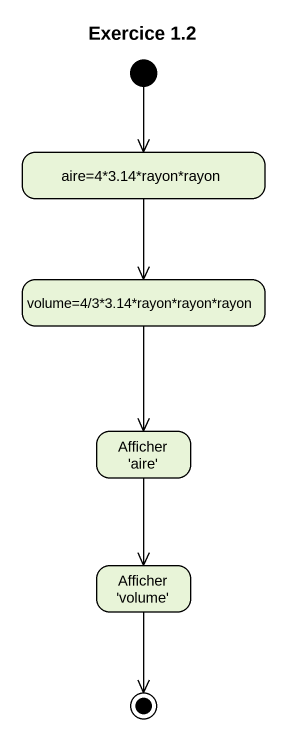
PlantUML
@startuml
title Exercice 1.2
hide empty description
state "aire=4*3.14*rayon*rayon" as aire_4_3_14_rayon_rayon
state "volume=4/3*3.14*rayon*rayon*rayon" as volume_4_3_3_14_rayon_rayon
state "Afficher 'aire'" as Afficher_aire
state "Afficher 'volume'" as Afficher_volume
[*] --> aire_4_3_14_rayon_rayon
aire_4_3_14_rayon_rayon --> volume_4_3_3_14_rayon_rayon
volume_4_3_3_14_rayon_rayon --> Afficher_aire
Afficher_aire --> Afficher_volume
Afficher_volume --> [*]
@enduml
